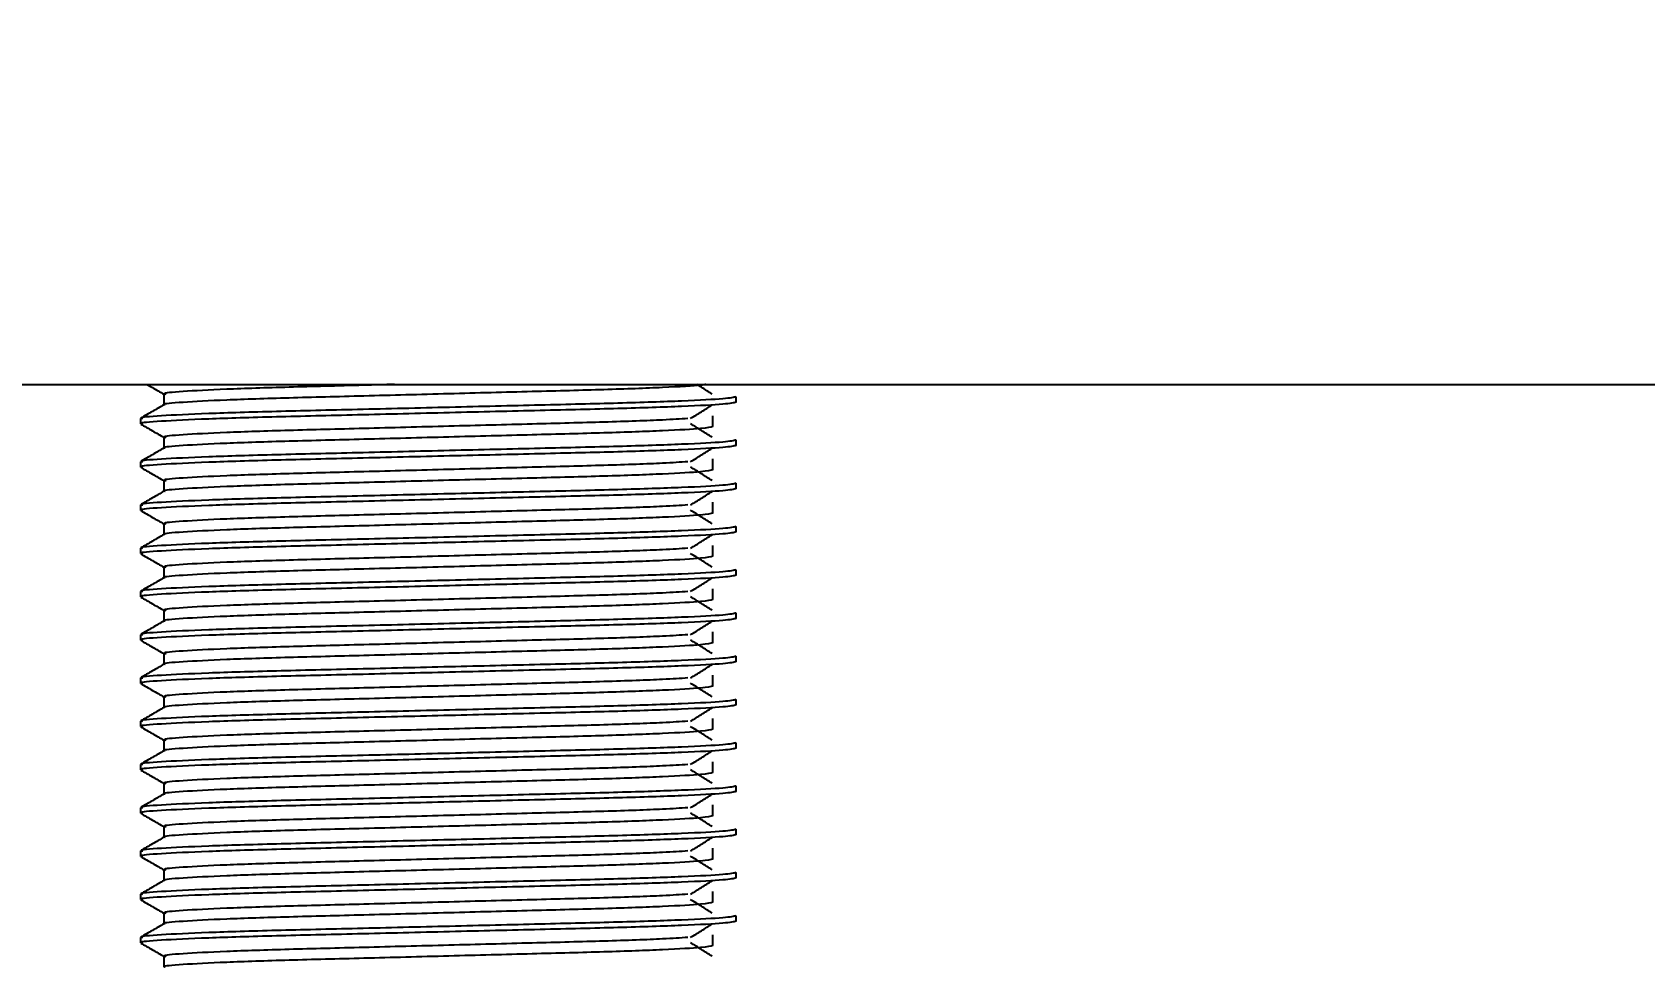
# Model space of a CAD drawing. Header units: millimetres. Extents: x -205 to 841, y 0 to 722.
# Drawn here: x 126.75 to 132.34, y 90.9 to 94.11 of the extents above; entities that cross this region are included whole.
import ezdxf

# ---------------------------------------------------------------- set-up
doc = ezdxf.new("R2010")
doc.units = ezdxf.units.MM
doc.layers.add('COTAS', color=1, linetype='Continuous')
doc.styles.add('SLDTEXTSTYLE0', font='TXT', dxfattribs={"width": 0.75})
doc.dimstyles.new('SLDDIMSTYLE2', dxfattribs={"dimtxt": 3, "dimasz": 3, "dimexe": 0, "dimexo": 0.0625, "dimgap": 0.75, "dimtad": 1, "dimdec": 0, "dimlfac": 10, "dimrnd": 1e-09, "dimzin": 12, "dimdsep": 46, "dimtxsty": 'SLDTEXTSTYLE0', "dimsah": 1, "dimcen": 0.09, "dimadec": 0, "dimazin": 3, "dimtfac": 1, "dimtmove": 0, "dimatfit": 0, "dimfxl": 0, "dimfrac": 2, "dimtolj": 1, "dimtzin": 12, "dimarcsym": 0})

# ---------------------------------------------------------------- blocks, each defined once
blk = doc.blocks.new('_D')
at = {"layer": 'COTAS'}
for p, q in [((148.1545, 99.7892), (148.1545, 106.7892)), ((130.1065, 99.7892), (149.1545, 99.7892)), ((148.1545, 94.7892), (148.1545, 99.7892)), ((139.1545, 94.7892), (149.1545, 94.7892)), ((148.1545, 94.7892), (148.1545, 87.7892))]:
    blk.add_line(p, q, dxfattribs=at)
for points in [[(148.1545, 99.7892), (148.6545, 102.7892), (147.6545, 102.7892)], [(148.1545, 94.7892), (147.6545, 91.7892), (148.6545, 91.7892)]]:
    blk.add_solid(points, dxfattribs=at)
at = {"layer": 'COTAS', "insert": (144.2873, 95.0725), "char_height": 3, "attachment_point": 1, "rotation": 90, "style": 'SLDTEXTSTYLE0'}
blk.add_mtext('50', dxfattribs=at)

msp = doc.modelspace()

# ---------------------------------------------------------------- linework, layer by layer
at = {"color": 7, "linetype": 'Continuous', "lineweight": 25}
for p, q in [((68.1545, 92.8852), (138.1545, 92.8852)), ((127.2025, 92.8516), (127.2025, 92.8146)), ((129.1877, 92.8235), (129.1877, 92.8423)), ((129.1877, 92.8235), (129.1877, 92.8423)), ((129.1065, 92.7392), (129.1065, 92.7767)), ((127.1213, 92.7673), (127.1213, 92.7485)), ((127.2025, 92.7016), (127.2025, 92.6646)), ((129.1877, 92.6735), (129.1877, 92.6923)), ((129.1877, 92.6735), (129.1877, 92.6923)), ((127.1213, 92.6173), (127.1213, 92.5985)), ((129.1065, 92.5892), (129.1065, 92.6267)), ((127.2025, 92.5516), (127.2025, 92.5146)), ((129.1877, 92.5235), (129.1877, 92.5423)), ((129.1877, 92.5235), (129.1877, 92.5423)), ((127.1213, 92.4673), (127.1213, 92.4485)), ((129.1065, 92.4392), (129.1065, 92.4767)), ((127.2025, 92.4016), (127.2025, 92.3646)), ((129.1877, 92.3735), (129.1877, 92.3923)), ((129.1877, 92.3735), (129.1877, 92.3923)), ((127.1213, 92.3173), (127.1213, 92.2985)), ((129.1065, 92.2892), (129.1065, 92.3267)), ((127.2025, 92.2516), (127.2025, 92.2146)), ((129.1877, 92.2235), (129.1877, 92.2423)), ((129.1877, 92.2235), (129.1877, 92.2423)), ((127.1213, 92.1673), (127.1213, 92.1485)), ((129.1065, 92.1392), (129.1065, 92.1767)), ((127.2025, 92.1016), (127.2025, 92.0646)), ((129.1877, 92.0735), (129.1877, 92.0923)), ((129.1877, 92.0735), (129.1877, 92.0923)), ((127.1213, 92.0173), (127.1213, 91.9985)), ((129.1065, 91.9892), (129.1065, 92.0267)), ((127.2025, 91.9516), (127.2025, 91.9146)), ((129.1877, 91.9235), (129.1877, 91.9423)), ((129.1877, 91.9235), (129.1877, 91.9423)), ((127.1213, 91.8673), (127.1213, 91.8485)), ((129.1065, 91.8392), (129.1065, 91.8767)), ((127.2025, 91.8016), (127.2025, 91.7646)), ((129.1877, 91.7735), (129.1877, 91.7923)), ((129.1877, 91.7735), (129.1877, 91.7923)), ((127.1213, 91.7173), (127.1213, 91.6985)), ((129.1065, 91.6892), (129.1065, 91.7267)), ((127.2025, 91.6516), (127.2025, 91.6146)), ((129.1877, 91.6235), (129.1877, 91.6423)), ((129.1877, 91.6235), (129.1877, 91.6423)), ((127.1213, 91.5673), (127.1213, 91.5485)), ((129.1065, 91.5392), (129.1065, 91.5767)), ((127.2025, 91.5016), (127.2025, 91.4646)), ((129.1877, 91.4735), (129.1877, 91.4923)), ((129.1877, 91.4735), (129.1877, 91.4923)), ((127.1213, 91.4173), (127.1213, 91.3985)), ((129.1065, 91.3892), (129.1065, 91.4267)), ((127.2025, 91.3516), (127.2025, 91.3146)), ((129.1877, 91.3235), (129.1877, 91.3423)), ((129.1877, 91.3235), (129.1877, 91.3423)), ((127.1213, 91.2673), (127.1213, 91.2485)), ((129.1065, 91.2392), (129.1065, 91.2767)), ((127.2025, 91.2016), (127.2025, 91.1646)), ((129.1877, 91.1735), (129.1877, 91.1923)), ((129.1877, 91.1735), (129.1877, 91.1923)), ((127.1213, 91.1173), (127.1213, 91.0985)), ((129.1065, 91.0892), (129.1065, 91.1267)), ((127.2025, 91.0516), (127.2025, 91.0146)), ((129.1877, 91.0235), (129.1877, 91.0423)), ((129.1877, 91.0235), (129.1877, 91.0423)), ((127.1213, 90.9673), (127.1213, 90.9485)), ((129.1065, 90.9392), (129.1065, 90.9767)), ((127.2025, 90.9016), (127.2025, 90.8646))]:
    msp.add_line(p, q, dxfattribs=at)
for points, knots in [([(129.1877, 92.8423), (129.1785, 92.84), (129.1598, 92.8353), (129.0114, 92.8275), (128.7897, 92.82), (128.5085, 92.8134), (128.1935, 92.8057), (127.8738, 92.7979), (127.5831, 92.7912), (127.3423, 92.784), (127.1844, 92.7761), (127.1137, 92.7706), (127.1272, 92.7678), (127.1297, 92.7673)], [0, 0, 0, 0, 0.096339, 0.195974, 0.294214, 0.389225, 0.488043, 0.587434, 0.68299, 0.780213, 0.879948, 0.977478, 1, 1, 1, 1]), ([(127.1438, 92.8852), (127.1501, 92.8815), (127.1697, 92.8702), (127.1893, 92.8589), (127.2025, 92.8512)], [0, 0, 0, 0, 0.321926, 1, 1, 1, 1]), ([(129.0819, 92.8852), (129.0773, 92.8842), (129.0615, 92.8808), (128.9419, 92.8743), (128.7403, 92.8668), (128.4806, 92.8603), (128.1905, 92.8526), (127.8959, 92.8448), (127.6281, 92.8381), (127.4058, 92.8309), (127.2618, 92.823), (127.1967, 92.8178), (127.2063, 92.8153), (127.2071, 92.8151)], [0, 0, 0, 0, 0.044472, 0.151385, 0.2568, 0.358749, 0.464785, 0.571435, 0.673969, 0.778292, 0.885312, 0.989965, 1, 1, 1, 1]), ([(128.0022, 92.8852), (127.9667, 92.8842), (127.8362, 92.8808), (127.6285, 92.8756), (127.406, 92.8684), (127.2607, 92.8605), (127.1955, 92.855), (127.2079, 92.8522), (127.2102, 92.8516)], [0, 0, 0, 0, 0.079789, 0.292922, 0.509772, 0.73223, 0.949766, 1, 1, 1, 1]), ([(129.1043, 92.8518), (129.0918, 92.8596), (129.074, 92.8708), (129.0562, 92.8819), (129.0509, 92.8852)], [0, 0, 0, 0, 0.703425, 1, 1, 1, 1]), ([(129.1877, 92.8235), (129.1785, 92.8212), (129.1598, 92.8166), (129.0114, 92.8087), (128.7897, 92.8012), (128.5085, 92.7947), (128.1935, 92.787), (127.8738, 92.7792), (127.5831, 92.7725), (127.3423, 92.7652), (127.1844, 92.7574), (127.1137, 92.7519), (127.1272, 92.749), (127.1297, 92.7485)], [0, 0, 0, 0, 0.096342, 0.19598, 0.294224, 0.389238, 0.488059, 0.587453, 0.683012, 0.780238, 0.879977, 0.97751, 1, 1, 1, 1]), ([(127.2033, 92.8151), (127.1898, 92.8072), (127.1627, 92.7916), (127.1356, 92.7759), (127.1221, 92.7681)], [0, 0, 0, 0, 0.499988, 1, 1, 1, 1]), ([(129.0292, 92.7671), (129.0417, 92.7749), (129.0667, 92.7906), (129.0918, 92.8062), (129.1043, 92.814)], [0, 0, 0, 0, 0.4999982, 1, 1, 1, 1]), ([(127.1221, 92.7477), (127.1356, 92.7399), (127.1624, 92.7244), (127.1893, 92.7089), (127.2025, 92.7012)], [0, 0, 0, 0, 0.5049813, 1, 1, 1, 1]), ([(129.1065, 92.7392), (129.0981, 92.7369), (129.0808, 92.7322), (128.9441, 92.7244), (128.7397, 92.7168), (128.4807, 92.7103), (128.1905, 92.7026), (127.8959, 92.6948), (127.6281, 92.6881), (127.4058, 92.6809), (127.2618, 92.673), (127.1967, 92.6678), (127.2063, 92.6653), (127.2071, 92.6651)], [0, 0, 0, 0, 0.097624, 0.19859, 0.298141, 0.394419, 0.494557, 0.595274, 0.692105, 0.790625, 0.891692, 0.990524, 1, 1, 1, 1]), ([(129.0201, 92.7671), (128.9937, 92.7653), (128.9286, 92.761), (128.7375, 92.7543), (128.4813, 92.7478), (128.1903, 92.7401), (127.8959, 92.7323), (127.628, 92.7256), (127.4061, 92.7184), (127.2606, 92.7105), (127.1955, 92.705), (127.2079, 92.7022), (127.2102, 92.7016)], [0, 0, 0, 0, 0.076823, 0.189621, 0.298712, 0.412174, 0.526295, 0.636011, 0.747641, 0.862158, 0.974141, 1, 1, 1, 1]), ([(129.1043, 92.7018), (129.0918, 92.7096), (129.0667, 92.7253), (129.0417, 92.7409), (129.0292, 92.7487)], [0, 0, 0, 0, 0.5000018, 1, 1, 1, 1]), ([(129.1877, 92.6923), (129.1785, 92.69), (129.1598, 92.6853), (129.0114, 92.6775), (128.7897, 92.67), (128.5085, 92.6634), (128.1935, 92.6557), (127.8738, 92.6479), (127.5831, 92.6412), (127.3423, 92.634), (127.1844, 92.6261), (127.1137, 92.6206), (127.1272, 92.6178), (127.1297, 92.6173)], [0, 0, 0, 0, 0.096339, 0.195974, 0.294214, 0.389225, 0.488043, 0.587434, 0.68299, 0.780213, 0.879948, 0.977478, 1, 1, 1, 1]), ([(129.1877, 92.6735), (129.1785, 92.6712), (129.1598, 92.6666), (129.0114, 92.6587), (128.7897, 92.6512), (128.5085, 92.6447), (128.1935, 92.637), (127.8738, 92.6292), (127.5831, 92.6225), (127.3423, 92.6152), (127.1844, 92.6074), (127.1137, 92.6019), (127.1272, 92.599), (127.1297, 92.5985)], [0, 0, 0, 0, 0.096342, 0.19598, 0.294224, 0.389238, 0.488059, 0.587453, 0.683012, 0.780238, 0.879977, 0.97751, 1, 1, 1, 1]), ([(127.2033, 92.6651), (127.1898, 92.6572), (127.1627, 92.6416), (127.1356, 92.6259), (127.1221, 92.6181)], [0, 0, 0, 0, 0.499988, 1, 1, 1, 1]), ([(129.0292, 92.6171), (129.0417, 92.6249), (129.0667, 92.6406), (129.0918, 92.6562), (129.1043, 92.664)], [0, 0, 0, 0, 0.499998, 1, 1, 1, 1]), ([(129.0201, 92.6171), (128.9937, 92.6153), (128.9286, 92.611), (128.7375, 92.6043), (128.4813, 92.5978), (128.1903, 92.5901), (127.8959, 92.5823), (127.628, 92.5756), (127.4061, 92.5684), (127.2606, 92.5605), (127.1955, 92.555), (127.2079, 92.5522), (127.2102, 92.5516)], [0, 0, 0, 0, 0.076823, 0.189621, 0.298712, 0.412174, 0.526295, 0.636011, 0.747641, 0.862158, 0.974141, 1, 1, 1, 1]), ([(127.1221, 92.5977), (127.1356, 92.5899), (127.1624, 92.5744), (127.1893, 92.5589), (127.2025, 92.5512)], [0, 0, 0, 0, 0.5049813, 1, 1, 1, 1]), ([(129.1065, 92.5892), (129.0981, 92.5869), (129.0808, 92.5822), (128.9441, 92.5744), (128.7397, 92.5668), (128.4807, 92.5603), (128.1905, 92.5526), (127.8959, 92.5448), (127.6281, 92.5381), (127.4058, 92.5309), (127.2618, 92.523), (127.1967, 92.5178), (127.2063, 92.5153), (127.2071, 92.5151)], [0, 0, 0, 0, 0.0976241, 0.1985895, 0.2981409, 0.3944195, 0.4945565, 0.595274, 0.6921048, 0.7906249, 0.891692, 0.9905235, 1, 1, 1, 1]), ([(129.1043, 92.5518), (129.0918, 92.5596), (129.0667, 92.5753), (129.0417, 92.5909), (129.0292, 92.5987)], [0, 0, 0, 0, 0.5000018, 1, 1, 1, 1]), ([(129.1877, 92.5423), (129.1785, 92.54), (129.1598, 92.5353), (129.0114, 92.5275), (128.7897, 92.52), (128.5085, 92.5134), (128.1935, 92.5057), (127.8738, 92.4979), (127.5831, 92.4912), (127.3423, 92.484), (127.1844, 92.4761), (127.1137, 92.4706), (127.1272, 92.4678), (127.1297, 92.4673)], [0, 0, 0, 0, 0.096339, 0.195974, 0.294214, 0.389225, 0.488043, 0.587434, 0.68299, 0.780213, 0.879948, 0.977478, 1, 1, 1, 1]), ([(129.1877, 92.5235), (129.1785, 92.5212), (129.1598, 92.5166), (129.0114, 92.5087), (128.7897, 92.5012), (128.5085, 92.4947), (128.1935, 92.487), (127.8738, 92.4792), (127.5831, 92.4725), (127.3423, 92.4652), (127.1844, 92.4574), (127.1137, 92.4519), (127.1272, 92.449), (127.1297, 92.4485)], [0, 0, 0, 0, 0.096342, 0.19598, 0.294224, 0.389238, 0.488059, 0.587453, 0.683012, 0.780238, 0.879977, 0.97751, 1, 1, 1, 1]), ([(127.2033, 92.5151), (127.1898, 92.5072), (127.1627, 92.4916), (127.1356, 92.4759), (127.1221, 92.4681)], [0, 0, 0, 0, 0.499988, 1, 1, 1, 1]), ([(129.0292, 92.4671), (129.0417, 92.4749), (129.0667, 92.4906), (129.0918, 92.5062), (129.1043, 92.514)], [0, 0, 0, 0, 0.499998, 1, 1, 1, 1]), ([(127.1221, 92.4477), (127.1356, 92.4399), (127.1624, 92.4244), (127.1893, 92.4089), (127.2025, 92.4012)], [0, 0, 0, 0, 0.5049813, 1, 1, 1, 1]), ([(129.0201, 92.4671), (128.9937, 92.4653), (128.9286, 92.461), (128.7375, 92.4543), (128.4813, 92.4478), (128.1903, 92.4401), (127.8959, 92.4323), (127.628, 92.4256), (127.4061, 92.4184), (127.2606, 92.4105), (127.1955, 92.405), (127.2079, 92.4022), (127.2102, 92.4016)], [0, 0, 0, 0, 0.076823, 0.189621, 0.298712, 0.412174, 0.526295, 0.636011, 0.747641, 0.862158, 0.974141, 1, 1, 1, 1]), ([(129.1043, 92.4018), (129.0918, 92.4096), (129.0667, 92.4253), (129.0417, 92.4409), (129.0292, 92.4487)], [0, 0, 0, 0, 0.500002, 1, 1, 1, 1]), ([(129.1877, 92.3923), (129.1785, 92.39), (129.1598, 92.3853), (129.0114, 92.3775), (128.7897, 92.37), (128.5085, 92.3634), (128.1935, 92.3557), (127.8738, 92.3479), (127.5831, 92.3412), (127.3423, 92.334), (127.1844, 92.3261), (127.1137, 92.3206), (127.1272, 92.3178), (127.1297, 92.3173)], [0, 0, 0, 0, 0.096339, 0.195974, 0.294214, 0.389225, 0.488043, 0.587434, 0.68299, 0.780213, 0.879948, 0.977478, 1, 1, 1, 1]), ([(129.1065, 92.4392), (129.0981, 92.4369), (129.0808, 92.4322), (128.9441, 92.4244), (128.7397, 92.4168), (128.4807, 92.4103), (128.1905, 92.4026), (127.8959, 92.3948), (127.6281, 92.3881), (127.4058, 92.3809), (127.2618, 92.373), (127.1967, 92.3678), (127.2063, 92.3653), (127.2071, 92.3651)], [0, 0, 0, 0, 0.097624, 0.19859, 0.298141, 0.394419, 0.494557, 0.595274, 0.692105, 0.790625, 0.891692, 0.990524, 1, 1, 1, 1]), ([(129.1877, 92.3735), (129.1785, 92.3712), (129.1598, 92.3666), (129.0114, 92.3587), (128.7897, 92.3512), (128.5085, 92.3447), (128.1935, 92.337), (127.8738, 92.3292), (127.5831, 92.3225), (127.3423, 92.3152), (127.1844, 92.3074), (127.1137, 92.3019), (127.1272, 92.299), (127.1297, 92.2985)], [0, 0, 0, 0, 0.096342, 0.19598, 0.294224, 0.389238, 0.488059, 0.587453, 0.683012, 0.780238, 0.879977, 0.97751, 1, 1, 1, 1]), ([(127.2033, 92.3651), (127.1898, 92.3572), (127.1627, 92.3416), (127.1356, 92.3259), (127.1221, 92.3181)], [0, 0, 0, 0, 0.499988, 1, 1, 1, 1]), ([(129.0292, 92.3171), (129.0417, 92.3249), (129.0667, 92.3406), (129.0918, 92.3562), (129.1043, 92.364)], [0, 0, 0, 0, 0.4999982, 1, 1, 1, 1]), ([(127.1221, 92.2977), (127.1356, 92.2899), (127.1624, 92.2744), (127.1893, 92.2589), (127.2025, 92.2512)], [0, 0, 0, 0, 0.5049813, 1, 1, 1, 1]), ([(129.1065, 92.2892), (129.0981, 92.2869), (129.0808, 92.2822), (128.9441, 92.2744), (128.7397, 92.2668), (128.4807, 92.2603), (128.1905, 92.2526), (127.8959, 92.2448), (127.6281, 92.2381), (127.4058, 92.2309), (127.2618, 92.223), (127.1967, 92.2178), (127.2063, 92.2153), (127.2071, 92.2151)], [0, 0, 0, 0, 0.097624, 0.19859, 0.298141, 0.394419, 0.494557, 0.595274, 0.692105, 0.790625, 0.891692, 0.990524, 1, 1, 1, 1]), ([(129.0201, 92.3171), (128.9937, 92.3153), (128.9286, 92.311), (128.7375, 92.3043), (128.4813, 92.2978), (128.1903, 92.2901), (127.8959, 92.2823), (127.628, 92.2756), (127.4061, 92.2684), (127.2606, 92.2605), (127.1955, 92.255), (127.2079, 92.2522), (127.2102, 92.2516)], [0, 0, 0, 0, 0.076823, 0.189621, 0.298712, 0.412174, 0.526295, 0.636011, 0.747641, 0.862158, 0.974141, 1, 1, 1, 1]), ([(129.1043, 92.2518), (129.0918, 92.2596), (129.0667, 92.2753), (129.0417, 92.2909), (129.0292, 92.2987)], [0, 0, 0, 0, 0.500002, 1, 1, 1, 1]), ([(129.1877, 92.2423), (129.1785, 92.24), (129.1598, 92.2353), (129.0114, 92.2275), (128.7897, 92.22), (128.5085, 92.2134), (128.1935, 92.2057), (127.8738, 92.1979), (127.5831, 92.1912), (127.3423, 92.184), (127.1844, 92.1761), (127.1137, 92.1706), (127.1272, 92.1678), (127.1297, 92.1673)], [0, 0, 0, 0, 0.096339, 0.195974, 0.294214, 0.389225, 0.488043, 0.587434, 0.68299, 0.780213, 0.879948, 0.977478, 1, 1, 1, 1]), ([(129.1877, 92.2235), (129.1785, 92.2212), (129.1598, 92.2166), (129.0114, 92.2087), (128.7897, 92.2012), (128.5085, 92.1947), (128.1935, 92.187), (127.8738, 92.1792), (127.5831, 92.1725), (127.3423, 92.1652), (127.1844, 92.1574), (127.1137, 92.1519), (127.1272, 92.149), (127.1297, 92.1485)], [0, 0, 0, 0, 0.096342, 0.19598, 0.294224, 0.389238, 0.488059, 0.587453, 0.683012, 0.780238, 0.879977, 0.97751, 1, 1, 1, 1]), ([(127.2033, 92.2151), (127.1898, 92.2072), (127.1627, 92.1916), (127.1356, 92.1759), (127.1221, 92.1681)], [0, 0, 0, 0, 0.499988, 1, 1, 1, 1]), ([(129.0201, 92.1671), (128.9937, 92.1653), (128.9286, 92.161), (128.7375, 92.1543), (128.4813, 92.1478), (128.1903, 92.1401), (127.8959, 92.1323), (127.628, 92.1256), (127.4061, 92.1184), (127.2606, 92.1105), (127.1955, 92.105), (127.2079, 92.1022), (127.2102, 92.1016)], [0, 0, 0, 0, 0.0768225, 0.1896214, 0.298712, 0.4121744, 0.5262946, 0.6360109, 0.7476411, 0.8621575, 0.9741407, 1, 1, 1, 1]), ([(129.0292, 92.1671), (129.0417, 92.1749), (129.0667, 92.1906), (129.0918, 92.2062), (129.1043, 92.214)], [0, 0, 0, 0, 0.499998, 1, 1, 1, 1]), ([(127.1221, 92.1477), (127.1356, 92.1399), (127.1624, 92.1244), (127.1893, 92.1089), (127.2025, 92.1012)], [0, 0, 0, 0, 0.5049813, 1, 1, 1, 1]), ([(129.1065, 92.1392), (129.0981, 92.1369), (129.0808, 92.1322), (128.9441, 92.1244), (128.7397, 92.1168), (128.4807, 92.1103), (128.1905, 92.1026), (127.8959, 92.0948), (127.6281, 92.0881), (127.4058, 92.0809), (127.2618, 92.073), (127.1967, 92.0678), (127.2063, 92.0653), (127.2071, 92.0651)], [0, 0, 0, 0, 0.097624, 0.19859, 0.298141, 0.394419, 0.494557, 0.595274, 0.692105, 0.790625, 0.891692, 0.990524, 1, 1, 1, 1]), ([(129.1043, 92.1018), (129.0918, 92.1096), (129.0667, 92.1253), (129.0417, 92.1409), (129.0292, 92.1487)], [0, 0, 0, 0, 0.500002, 1, 1, 1, 1]), ([(129.1877, 92.0923), (129.1785, 92.09), (129.1598, 92.0853), (129.0114, 92.0775), (128.7897, 92.07), (128.5085, 92.0634), (128.1935, 92.0557), (127.8738, 92.0479), (127.5831, 92.0412), (127.3423, 92.034), (127.1844, 92.0261), (127.1137, 92.0206), (127.1272, 92.0178), (127.1297, 92.0173)], [0, 0, 0, 0, 0.096339, 0.195974, 0.294214, 0.389225, 0.488043, 0.587434, 0.68299, 0.780213, 0.879948, 0.977478, 1, 1, 1, 1]), ([(129.1877, 92.0735), (129.1785, 92.0712), (129.1598, 92.0666), (129.0114, 92.0587), (128.7897, 92.0512), (128.5085, 92.0447), (128.1935, 92.037), (127.8738, 92.0292), (127.5831, 92.0225), (127.3423, 92.0152), (127.1844, 92.0074), (127.1137, 92.0019), (127.1272, 91.999), (127.1297, 91.9985)], [0, 0, 0, 0, 0.096342, 0.19598, 0.294224, 0.389238, 0.488059, 0.587453, 0.683012, 0.780238, 0.879977, 0.97751, 1, 1, 1, 1]), ([(127.2033, 92.0651), (127.1898, 92.0572), (127.1627, 92.0416), (127.1356, 92.0259), (127.1221, 92.0181)], [0, 0, 0, 0, 0.499988, 1, 1, 1, 1]), ([(129.0292, 92.0171), (129.0417, 92.0249), (129.0667, 92.0406), (129.0918, 92.0562), (129.1043, 92.064)], [0, 0, 0, 0, 0.4999982, 1, 1, 1, 1]), ([(127.1221, 91.9977), (127.1356, 91.9899), (127.1624, 91.9744), (127.1893, 91.9589), (127.2025, 91.9512)], [0, 0, 0, 0, 0.5049813, 1, 1, 1, 1]), ([(129.0201, 92.0171), (128.9937, 92.0153), (128.9286, 92.011), (128.7375, 92.0043), (128.4813, 91.9978), (128.1903, 91.9901), (127.8959, 91.9823), (127.628, 91.9756), (127.4061, 91.9684), (127.2606, 91.9605), (127.1955, 91.955), (127.2079, 91.9522), (127.2102, 91.9516)], [0, 0, 0, 0, 0.076823, 0.189621, 0.298712, 0.412174, 0.526295, 0.636011, 0.747641, 0.862158, 0.974141, 1, 1, 1, 1]), ([(129.1043, 91.9518), (129.0918, 91.9596), (129.0667, 91.9753), (129.0417, 91.9909), (129.0292, 91.9987)], [0, 0, 0, 0, 0.5000018, 1, 1, 1, 1]), ([(129.1877, 91.9423), (129.1785, 91.94), (129.1598, 91.9353), (129.0114, 91.9275), (128.7897, 91.92), (128.5085, 91.9134), (128.1935, 91.9057), (127.8738, 91.8979), (127.5831, 91.8912), (127.3423, 91.884), (127.1844, 91.8761), (127.1137, 91.8706), (127.1272, 91.8678), (127.1297, 91.8673)], [0, 0, 0, 0, 0.096339, 0.195974, 0.294214, 0.389225, 0.488043, 0.587434, 0.68299, 0.780213, 0.879948, 0.977478, 1, 1, 1, 1]), ([(129.1065, 91.9892), (129.0981, 91.9869), (129.0808, 91.9822), (128.9441, 91.9744), (128.7397, 91.9668), (128.4807, 91.9603), (128.1905, 91.9526), (127.8959, 91.9448), (127.6281, 91.9381), (127.4058, 91.9309), (127.2618, 91.923), (127.1967, 91.9178), (127.2063, 91.9153), (127.2071, 91.9151)], [0, 0, 0, 0, 0.0976241, 0.1985895, 0.2981409, 0.3944195, 0.4945565, 0.595274, 0.6921048, 0.7906249, 0.891692, 0.9905235, 1, 1, 1, 1]), ([(129.1877, 91.9235), (129.1785, 91.9212), (129.1598, 91.9166), (129.0114, 91.9087), (128.7897, 91.9012), (128.5085, 91.8947), (128.1935, 91.887), (127.8738, 91.8792), (127.5831, 91.8725), (127.3423, 91.8652), (127.1844, 91.8574), (127.1137, 91.8519), (127.1272, 91.849), (127.1297, 91.8485)], [0, 0, 0, 0, 0.096342, 0.19598, 0.294224, 0.389238, 0.488059, 0.587453, 0.683012, 0.780238, 0.879977, 0.97751, 1, 1, 1, 1]), ([(127.2033, 91.9151), (127.1898, 91.9072), (127.1627, 91.8916), (127.1356, 91.8759), (127.1221, 91.8681)], [0, 0, 0, 0, 0.499988, 1, 1, 1, 1]), ([(129.0292, 91.8671), (129.0417, 91.8749), (129.0667, 91.8906), (129.0918, 91.9062), (129.1043, 91.914)], [0, 0, 0, 0, 0.499998, 1, 1, 1, 1]), ([(127.1221, 91.8477), (127.1356, 91.8399), (127.1624, 91.8244), (127.1893, 91.8089), (127.2025, 91.8012)], [0, 0, 0, 0, 0.5049813, 1, 1, 1, 1]), ([(129.1065, 91.8392), (129.0981, 91.8369), (129.0808, 91.8322), (128.9441, 91.8244), (128.7397, 91.8168), (128.4807, 91.8103), (128.1905, 91.8026), (127.8959, 91.7948), (127.6281, 91.7881), (127.4058, 91.7809), (127.2618, 91.773), (127.1967, 91.7678), (127.2063, 91.7653), (127.2071, 91.7651)], [0, 0, 0, 0, 0.097624, 0.19859, 0.298141, 0.394419, 0.494557, 0.595274, 0.692105, 0.790625, 0.891692, 0.990524, 1, 1, 1, 1]), ([(129.0201, 91.8671), (128.9937, 91.8653), (128.9286, 91.861), (128.7375, 91.8543), (128.4813, 91.8478), (128.1903, 91.8401), (127.8959, 91.8323), (127.628, 91.8256), (127.4061, 91.8184), (127.2606, 91.8105), (127.1955, 91.805), (127.2079, 91.8022), (127.2102, 91.8016)], [0, 0, 0, 0, 0.076823, 0.189621, 0.298712, 0.412174, 0.526295, 0.636011, 0.747641, 0.862158, 0.974141, 1, 1, 1, 1]), ([(129.1043, 91.8018), (129.0918, 91.8096), (129.0667, 91.8253), (129.0417, 91.8409), (129.0292, 91.8487)], [0, 0, 0, 0, 0.500002, 1, 1, 1, 1]), ([(129.1877, 91.7923), (129.1785, 91.79), (129.1598, 91.7853), (129.0114, 91.7775), (128.7897, 91.77), (128.5085, 91.7634), (128.1935, 91.7557), (127.8738, 91.7479), (127.5831, 91.7412), (127.3423, 91.734), (127.1844, 91.7261), (127.1137, 91.7206), (127.1272, 91.7178), (127.1297, 91.7173)], [0, 0, 0, 0, 0.096339, 0.195974, 0.294214, 0.389225, 0.488043, 0.587434, 0.68299, 0.780213, 0.879948, 0.977478, 1, 1, 1, 1]), ([(129.1877, 91.7735), (129.1785, 91.7712), (129.1598, 91.7666), (129.0114, 91.7587), (128.7897, 91.7512), (128.5085, 91.7447), (128.1935, 91.737), (127.8738, 91.7292), (127.5831, 91.7225), (127.3423, 91.7152), (127.1844, 91.7074), (127.1137, 91.7019), (127.1272, 91.699), (127.1297, 91.6985)], [0, 0, 0, 0, 0.096342, 0.19598, 0.294224, 0.389238, 0.488059, 0.587453, 0.683012, 0.780238, 0.879977, 0.97751, 1, 1, 1, 1]), ([(127.2033, 91.7651), (127.1898, 91.7572), (127.1627, 91.7416), (127.1356, 91.7259), (127.1221, 91.7181)], [0, 0, 0, 0, 0.499988, 1, 1, 1, 1]), ([(129.0201, 91.7171), (128.9937, 91.7153), (128.9286, 91.711), (128.7375, 91.7043), (128.4813, 91.6978), (128.1903, 91.6901), (127.8959, 91.6823), (127.628, 91.6756), (127.4061, 91.6684), (127.2606, 91.6605), (127.1955, 91.655), (127.2079, 91.6522), (127.2102, 91.6516)], [0, 0, 0, 0, 0.076823, 0.189621, 0.298712, 0.412174, 0.526295, 0.636011, 0.747641, 0.862158, 0.974141, 1, 1, 1, 1]), ([(129.0292, 91.7171), (129.0417, 91.7249), (129.0667, 91.7406), (129.0918, 91.7562), (129.1043, 91.764)], [0, 0, 0, 0, 0.499998, 1, 1, 1, 1]), ([(127.1221, 91.6977), (127.1356, 91.6899), (127.1624, 91.6744), (127.1893, 91.6589), (127.2025, 91.6512)], [0, 0, 0, 0, 0.5049813, 1, 1, 1, 1]), ([(129.1065, 91.6892), (129.0981, 91.6869), (129.0808, 91.6822), (128.9441, 91.6744), (128.7397, 91.6668), (128.4807, 91.6603), (128.1905, 91.6526), (127.8959, 91.6448), (127.6281, 91.6381), (127.4058, 91.6309), (127.2618, 91.623), (127.1967, 91.6178), (127.2063, 91.6153), (127.2071, 91.6151)], [0, 0, 0, 0, 0.097624, 0.19859, 0.298141, 0.394419, 0.494557, 0.595274, 0.692105, 0.790625, 0.891692, 0.990524, 1, 1, 1, 1]), ([(129.1043, 91.6518), (129.0918, 91.6596), (129.0667, 91.6753), (129.0417, 91.6909), (129.0292, 91.6987)], [0, 0, 0, 0, 0.500002, 1, 1, 1, 1]), ([(129.1877, 91.6423), (129.1785, 91.64), (129.1598, 91.6353), (129.0114, 91.6275), (128.7897, 91.62), (128.5085, 91.6134), (128.1935, 91.6057), (127.8738, 91.5979), (127.5831, 91.5912), (127.3423, 91.584), (127.1844, 91.5761), (127.1137, 91.5706), (127.1272, 91.5678), (127.1297, 91.5673)], [0, 0, 0, 0, 0.096339, 0.195974, 0.294214, 0.389225, 0.488043, 0.587434, 0.68299, 0.780213, 0.879948, 0.977478, 1, 1, 1, 1]), ([(129.1877, 91.6235), (129.1785, 91.6212), (129.1598, 91.6166), (129.0114, 91.6087), (128.7897, 91.6012), (128.5085, 91.5947), (128.1935, 91.587), (127.8738, 91.5792), (127.5831, 91.5725), (127.3423, 91.5652), (127.1844, 91.5574), (127.1137, 91.5519), (127.1272, 91.549), (127.1297, 91.5485)], [0, 0, 0, 0, 0.096342, 0.19598, 0.294224, 0.389238, 0.488059, 0.587453, 0.683012, 0.780238, 0.879977, 0.97751, 1, 1, 1, 1]), ([(127.2033, 91.6151), (127.1898, 91.6072), (127.1627, 91.5916), (127.1356, 91.5759), (127.1221, 91.5681)], [0, 0, 0, 0, 0.499988, 1, 1, 1, 1]), ([(129.0292, 91.5671), (129.0417, 91.5749), (129.0667, 91.5906), (129.0918, 91.6062), (129.1043, 91.614)], [0, 0, 0, 0, 0.4999982, 1, 1, 1, 1]), ([(127.1221, 91.5477), (127.1356, 91.5399), (127.1624, 91.5244), (127.1893, 91.5089), (127.2025, 91.5012)], [0, 0, 0, 0, 0.5049813, 1, 1, 1, 1]), ([(129.0201, 91.5671), (128.9937, 91.5653), (128.9286, 91.561), (128.7375, 91.5543), (128.4813, 91.5478), (128.1903, 91.5401), (127.8959, 91.5323), (127.628, 91.5256), (127.4061, 91.5184), (127.2606, 91.5105), (127.1955, 91.505), (127.2079, 91.5022), (127.2102, 91.5016)], [0, 0, 0, 0, 0.0768225, 0.1896214, 0.298712, 0.4121744, 0.5262946, 0.6360109, 0.7476411, 0.8621575, 0.9741407, 1, 1, 1, 1]), ([(129.1043, 91.5018), (129.0918, 91.5096), (129.0667, 91.5253), (129.0417, 91.5409), (129.0292, 91.5487)], [0, 0, 0, 0, 0.5000018, 1, 1, 1, 1]), ([(129.1877, 91.4923), (129.1785, 91.49), (129.1598, 91.4853), (129.0114, 91.4775), (128.7897, 91.47), (128.5085, 91.4634), (128.1935, 91.4557), (127.8738, 91.4479), (127.5831, 91.4412), (127.3423, 91.434), (127.1844, 91.4261), (127.1137, 91.4206), (127.1272, 91.4178), (127.1297, 91.4173)], [0, 0, 0, 0, 0.096339, 0.195974, 0.294214, 0.389225, 0.488043, 0.587434, 0.68299, 0.780213, 0.879948, 0.977478, 1, 1, 1, 1]), ([(129.1065, 91.5392), (129.0981, 91.5369), (129.0808, 91.5322), (128.9441, 91.5244), (128.7397, 91.5168), (128.4807, 91.5103), (128.1905, 91.5026), (127.8959, 91.4948), (127.6281, 91.4881), (127.4058, 91.4809), (127.2618, 91.473), (127.1967, 91.4678), (127.2063, 91.4653), (127.2071, 91.4651)], [0, 0, 0, 0, 0.097624, 0.19859, 0.298141, 0.394419, 0.494557, 0.595274, 0.692105, 0.790625, 0.891692, 0.990524, 1, 1, 1, 1]), ([(129.1877, 91.4735), (129.1785, 91.4712), (129.1598, 91.4666), (129.0114, 91.4587), (128.7897, 91.4512), (128.5085, 91.4447), (128.1935, 91.437), (127.8738, 91.4292), (127.5831, 91.4225), (127.3423, 91.4152), (127.1844, 91.4074), (127.1137, 91.4019), (127.1272, 91.399), (127.1297, 91.3985)], [0, 0, 0, 0, 0.096342, 0.19598, 0.294224, 0.389238, 0.488059, 0.587453, 0.683012, 0.780238, 0.879977, 0.97751, 1, 1, 1, 1]), ([(127.2033, 91.4651), (127.1898, 91.4572), (127.1627, 91.4416), (127.1356, 91.4259), (127.1221, 91.4181)], [0, 0, 0, 0, 0.499988, 1, 1, 1, 1]), ([(129.0292, 91.4171), (129.0417, 91.4249), (129.0667, 91.4406), (129.0918, 91.4562), (129.1043, 91.464)], [0, 0, 0, 0, 0.499998, 1, 1, 1, 1]), ([(127.1221, 91.3977), (127.1356, 91.3899), (127.1624, 91.3744), (127.1893, 91.3589), (127.2025, 91.3512)], [0, 0, 0, 0, 0.5049813, 1, 1, 1, 1]), ([(129.1065, 91.3892), (129.0981, 91.3869), (129.0808, 91.3822), (128.9441, 91.3744), (128.7397, 91.3668), (128.4807, 91.3603), (128.1905, 91.3526), (127.8959, 91.3448), (127.6281, 91.3381), (127.4058, 91.3309), (127.2618, 91.323), (127.1967, 91.3178), (127.2063, 91.3153), (127.2071, 91.3151)], [0, 0, 0, 0, 0.0976241, 0.1985895, 0.2981409, 0.3944195, 0.4945565, 0.595274, 0.6921048, 0.7906249, 0.891692, 0.9905235, 1, 1, 1, 1]), ([(129.0201, 91.4171), (128.9937, 91.4153), (128.9286, 91.411), (128.7375, 91.4043), (128.4813, 91.3978), (128.1903, 91.3901), (127.8959, 91.3823), (127.628, 91.3756), (127.4061, 91.3684), (127.2606, 91.3605), (127.1955, 91.355), (127.2079, 91.3522), (127.2102, 91.3516)], [0, 0, 0, 0, 0.076823, 0.189621, 0.298712, 0.412174, 0.526295, 0.636011, 0.747641, 0.862158, 0.974141, 1, 1, 1, 1]), ([(129.1043, 91.3518), (129.0918, 91.3596), (129.0667, 91.3753), (129.0417, 91.3909), (129.0292, 91.3987)], [0, 0, 0, 0, 0.5000018, 1, 1, 1, 1]), ([(129.1877, 91.3423), (129.1785, 91.34), (129.1598, 91.3353), (129.0114, 91.3275), (128.7897, 91.32), (128.5085, 91.3134), (128.1935, 91.3057), (127.8738, 91.2979), (127.5831, 91.2912), (127.3423, 91.284), (127.1844, 91.2761), (127.1137, 91.2706), (127.1272, 91.2678), (127.1297, 91.2673)], [0, 0, 0, 0, 0.096339, 0.195974, 0.294214, 0.389225, 0.488043, 0.587434, 0.68299, 0.780213, 0.879948, 0.977478, 1, 1, 1, 1]), ([(129.1877, 91.3235), (129.1785, 91.3212), (129.1598, 91.3166), (129.0114, 91.3087), (128.7897, 91.3012), (128.5085, 91.2947), (128.1935, 91.287), (127.8738, 91.2792), (127.5831, 91.2725), (127.3423, 91.2652), (127.1844, 91.2574), (127.1137, 91.2519), (127.1272, 91.249), (127.1297, 91.2485)], [0, 0, 0, 0, 0.096342, 0.19598, 0.294224, 0.389238, 0.488059, 0.587453, 0.683012, 0.780238, 0.879977, 0.97751, 1, 1, 1, 1]), ([(127.2033, 91.3151), (127.1898, 91.3072), (127.1627, 91.2916), (127.1356, 91.2759), (127.1221, 91.2681)], [0, 0, 0, 0, 0.499988, 1, 1, 1, 1]), ([(129.0201, 91.2671), (128.9937, 91.2653), (128.9286, 91.261), (128.7375, 91.2543), (128.4813, 91.2478), (128.1903, 91.2401), (127.8959, 91.2323), (127.628, 91.2256), (127.4061, 91.2184), (127.2606, 91.2105), (127.1955, 91.205), (127.2079, 91.2022), (127.2102, 91.2016)], [0, 0, 0, 0, 0.076823, 0.189621, 0.298712, 0.412174, 0.526295, 0.636011, 0.747641, 0.862158, 0.974141, 1, 1, 1, 1]), ([(129.0292, 91.2671), (129.0417, 91.2749), (129.0667, 91.2906), (129.0918, 91.3062), (129.1043, 91.314)], [0, 0, 0, 0, 0.499998, 1, 1, 1, 1]), ([(127.1221, 91.2477), (127.1356, 91.2399), (127.1624, 91.2244), (127.1893, 91.2089), (127.2025, 91.2012)], [0, 0, 0, 0, 0.5049813, 1, 1, 1, 1]), ([(129.1065, 91.2392), (129.0981, 91.2369), (129.0808, 91.2322), (128.9441, 91.2244), (128.7397, 91.2168), (128.4807, 91.2103), (128.1905, 91.2026), (127.8959, 91.1948), (127.6281, 91.1881), (127.4058, 91.1809), (127.2618, 91.173), (127.1967, 91.1678), (127.2063, 91.1653), (127.2071, 91.1651)], [0, 0, 0, 0, 0.097624, 0.19859, 0.298141, 0.394419, 0.494557, 0.595274, 0.692105, 0.790625, 0.891692, 0.990524, 1, 1, 1, 1]), ([(129.1043, 91.2018), (129.0918, 91.2096), (129.0667, 91.2253), (129.0417, 91.2409), (129.0292, 91.2487)], [0, 0, 0, 0, 0.500002, 1, 1, 1, 1]), ([(129.1877, 91.1923), (129.1785, 91.19), (129.1598, 91.1853), (129.0114, 91.1775), (128.7897, 91.17), (128.5085, 91.1634), (128.1935, 91.1557), (127.8738, 91.1479), (127.5831, 91.1412), (127.3423, 91.134), (127.1844, 91.1261), (127.1137, 91.1206), (127.1272, 91.1178), (127.1297, 91.1173)], [0, 0, 0, 0, 0.096339, 0.195974, 0.294214, 0.389225, 0.488043, 0.587434, 0.68299, 0.780213, 0.879948, 0.977478, 1, 1, 1, 1]), ([(129.1877, 91.1735), (129.1785, 91.1712), (129.1598, 91.1666), (129.0114, 91.1587), (128.7897, 91.1512), (128.5085, 91.1447), (128.1935, 91.137), (127.8738, 91.1292), (127.5831, 91.1225), (127.3423, 91.1152), (127.1844, 91.1074), (127.1137, 91.1019), (127.1272, 91.099), (127.1297, 91.0985)], [0, 0, 0, 0, 0.096342, 0.19598, 0.294224, 0.389238, 0.488059, 0.587453, 0.683012, 0.780238, 0.879977, 0.97751, 1, 1, 1, 1]), ([(127.2033, 91.1651), (127.1898, 91.1572), (127.1627, 91.1416), (127.1356, 91.1259), (127.1221, 91.1181)], [0, 0, 0, 0, 0.499988, 1, 1, 1, 1]), ([(129.0292, 91.1171), (129.0417, 91.1249), (129.0667, 91.1406), (129.0918, 91.1562), (129.1043, 91.164)], [0, 0, 0, 0, 0.499998, 1, 1, 1, 1]), ([(127.1221, 91.0977), (127.1356, 91.0899), (127.1624, 91.0744), (127.1893, 91.0589), (127.2025, 91.0512)], [0, 0, 0, 0, 0.5049813, 1, 1, 1, 1]), ([(129.0201, 91.1171), (128.9937, 91.1153), (128.9286, 91.111), (128.7375, 91.1043), (128.4813, 91.0978), (128.1903, 91.0901), (127.8959, 91.0823), (127.628, 91.0756), (127.4061, 91.0684), (127.2606, 91.0605), (127.1955, 91.055), (127.2079, 91.0522), (127.2102, 91.0516)], [0, 0, 0, 0, 0.076823, 0.189621, 0.298712, 0.412174, 0.526295, 0.636011, 0.747641, 0.862158, 0.974141, 1, 1, 1, 1]), ([(129.1043, 91.0518), (129.0918, 91.0596), (129.0667, 91.0753), (129.0417, 91.0909), (129.0292, 91.0987)], [0, 0, 0, 0, 0.5000018, 1, 1, 1, 1]), ([(129.1877, 91.0423), (129.1785, 91.04), (129.1598, 91.0353), (129.0114, 91.0275), (128.7897, 91.02), (128.5085, 91.0134), (128.1935, 91.0057), (127.8738, 90.9979), (127.5831, 90.9912), (127.3423, 90.984), (127.1844, 90.9761), (127.1137, 90.9706), (127.1272, 90.9678), (127.1297, 90.9673)], [0, 0, 0, 0, 0.096339, 0.195974, 0.294214, 0.389225, 0.488043, 0.587434, 0.68299, 0.780213, 0.879948, 0.977478, 1, 1, 1, 1]), ([(129.1065, 91.0892), (129.0981, 91.0869), (129.0808, 91.0822), (128.9441, 91.0744), (128.7397, 91.0668), (128.4807, 91.0603), (128.1905, 91.0526), (127.8959, 91.0448), (127.6281, 91.0381), (127.4058, 91.0309), (127.2618, 91.023), (127.1967, 91.0178), (127.2063, 91.0153), (127.2071, 91.0151)], [0, 0, 0, 0, 0.097624, 0.19859, 0.298141, 0.394419, 0.494557, 0.595274, 0.692105, 0.790625, 0.891692, 0.990524, 1, 1, 1, 1]), ([(129.1877, 91.0235), (129.1785, 91.0212), (129.1598, 91.0166), (129.0114, 91.0087), (128.7897, 91.0012), (128.5085, 90.9947), (128.1935, 90.987), (127.8738, 90.9792), (127.5831, 90.9725), (127.3423, 90.9652), (127.1844, 90.9574), (127.1137, 90.9519), (127.1272, 90.949), (127.1297, 90.9485)], [0, 0, 0, 0, 0.096342, 0.19598, 0.294224, 0.389238, 0.488059, 0.587453, 0.683012, 0.780238, 0.879977, 0.97751, 1, 1, 1, 1]), ([(127.2033, 91.0151), (127.1898, 91.0072), (127.1627, 90.9916), (127.1356, 90.9759), (127.1221, 90.9681)], [0, 0, 0, 0, 0.499988, 1, 1, 1, 1]), ([(129.0292, 90.9671), (129.0417, 90.9749), (129.0667, 90.9906), (129.0918, 91.0062), (129.1043, 91.014)], [0, 0, 0, 0, 0.499998, 1, 1, 1, 1]), ([(127.1221, 90.9477), (127.1356, 90.9399), (127.1624, 90.9244), (127.1893, 90.9089), (127.2025, 90.9012)], [0, 0, 0, 0, 0.5049813, 1, 1, 1, 1]), ([(129.1065, 90.9392), (129.0981, 90.9369), (129.0808, 90.9322), (128.9441, 90.9244), (128.7397, 90.9168), (128.4807, 90.9103), (128.1905, 90.9026), (127.8959, 90.8948), (127.6281, 90.8881), (127.4058, 90.8809), (127.2618, 90.873), (127.1967, 90.8678), (127.2063, 90.8653), (127.2071, 90.8651)], [0, 0, 0, 0, 0.097624, 0.19859, 0.298141, 0.394419, 0.494557, 0.595274, 0.692105, 0.790625, 0.891692, 0.990524, 1, 1, 1, 1]), ([(129.0201, 90.9671), (128.9937, 90.9653), (128.9286, 90.961), (128.7375, 90.9543), (128.4813, 90.9478), (128.1903, 90.9401), (127.8959, 90.9323), (127.628, 90.9256), (127.4061, 90.9184), (127.2606, 90.9105), (127.1955, 90.905), (127.2079, 90.9022), (127.2102, 90.9016)], [0, 0, 0, 0, 0.076823, 0.189621, 0.298712, 0.412174, 0.526295, 0.636011, 0.747641, 0.862158, 0.974141, 1, 1, 1, 1]), ([(129.1043, 90.9018), (129.0918, 90.9096), (129.0667, 90.9253), (129.0417, 90.9409), (129.0292, 90.9487)], [0, 0, 0, 0, 0.5000018, 1, 1, 1, 1])]:
    msp.add_open_spline(points, degree=3, knots=knots, dxfattribs=at)

# ---------------------------------------------------------------- dimensions: what is measured, and where the dimension line sits
at = {"layer": 'COTAS'}
dim = msp.add_linear_dim(base=(148.1545, 99.7892), p1=(138.1545, 94.7892), p2=(129.1065, 99.7892), angle=90, dimstyle='SLDDIMSTYLE2', dxfattribs=at)
dim.commit()
dim.dimension.update_dxf_attribs({"geometry": '_D', "text_midpoint": (148.1545, 97.2892), "dimtype": 160})

doc.saveas('drawing.dxf')
